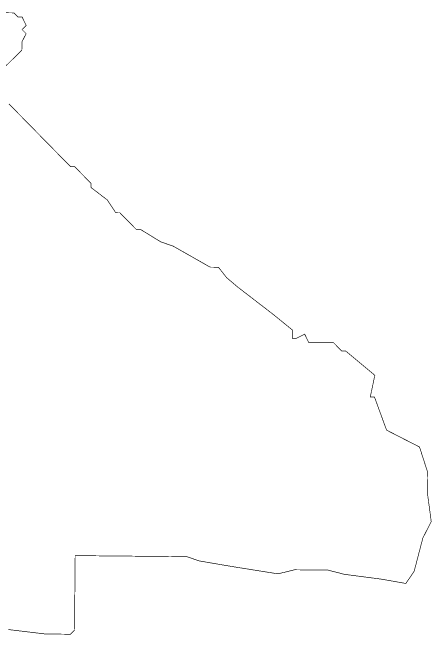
# Model space of a CAD drawing. Header units: metres. Extents: x 274520 to 277135, y 2070366 to 2075321.
# Drawn here: x 275828 to 277135, y 2070870 to 2072810 of the extents above; entities that cross this region are included whole.
import ezdxf

# ---------------------------------------------------------------- set-up
doc = ezdxf.new("R2010")
doc.units = ezdxf.units.M
doc.header["$MEASUREMENT"] = 0

msp = doc.modelspace()

# ---------------------------------------------------------------- linework, layer by layer
at = {"color": 6, "const_width": 2, "flags": 128}
for points in [[(275793.6, 2072808.8), (275832.3, 2072808.5), (275845.1, 2072795.4), (275858, 2072795.3), (275870.7, 2072769.4), (275857.7, 2072756.6), (275870.5, 2072743.6), (275857.3, 2072717.9), (275857.1, 2072692.1), (275805, 2072640.9)], [(275816.8, 2072524.7), (276008.7, 2072329.3), (276021.6, 2072329.2), (276072.7, 2072277.1), (276072.6, 2072264.2), (276123.9, 2072225), (276149.4, 2072186.1), (276162.2, 2072186), (276213.4, 2072133.9), (276226.3, 2072133.8), (276290.5, 2072094.5), (276329.1, 2072081.2), (276444.6, 2072015.6), (276470.4, 2072015.4), (276496, 2071982.9), (276529.9, 2071954.1), (276596.9, 2071902.5), (276643.1, 2071866.9), (276701, 2071819.8), (276700.7, 2071793.9), (276713.7, 2071793.8), (276739.6, 2071806.5), (276752.2, 2071780.6), (276829.7, 2071779.9), (276855.3, 2071753.8), (276868.1, 2071753.7), (276958.4, 2071678.5), (276944.3, 2071611.1), (276957.2, 2071610.9), (276995, 2071507.4), (277097.8, 2071454.8), (277122.9, 2071377.1), (277122.3, 2071312.6), (277134.4, 2071222.2), (277108.1, 2071170.8), (277081.3, 2071067.8), (277055.2, 2071029.3), (277016.6, 2071036.1), (276977.9, 2071042.9), (276863.3, 2071057.8), (276811.6, 2071071.1), (276708, 2071071.9), (276656.2, 2071059.3), (276606.5, 2071067.2), (276511.7, 2071082.3), (276410.5, 2071099.6), (276371.9, 2071112.9), (276023.5, 2071116.1), (276021.4, 2070883.8), (276008.4, 2070871), (275931, 2070871.7), (275815, 2070885.6)]]:
    msp.add_lwpolyline(points, dxfattribs=at)

doc.saveas('drawing.dxf')
